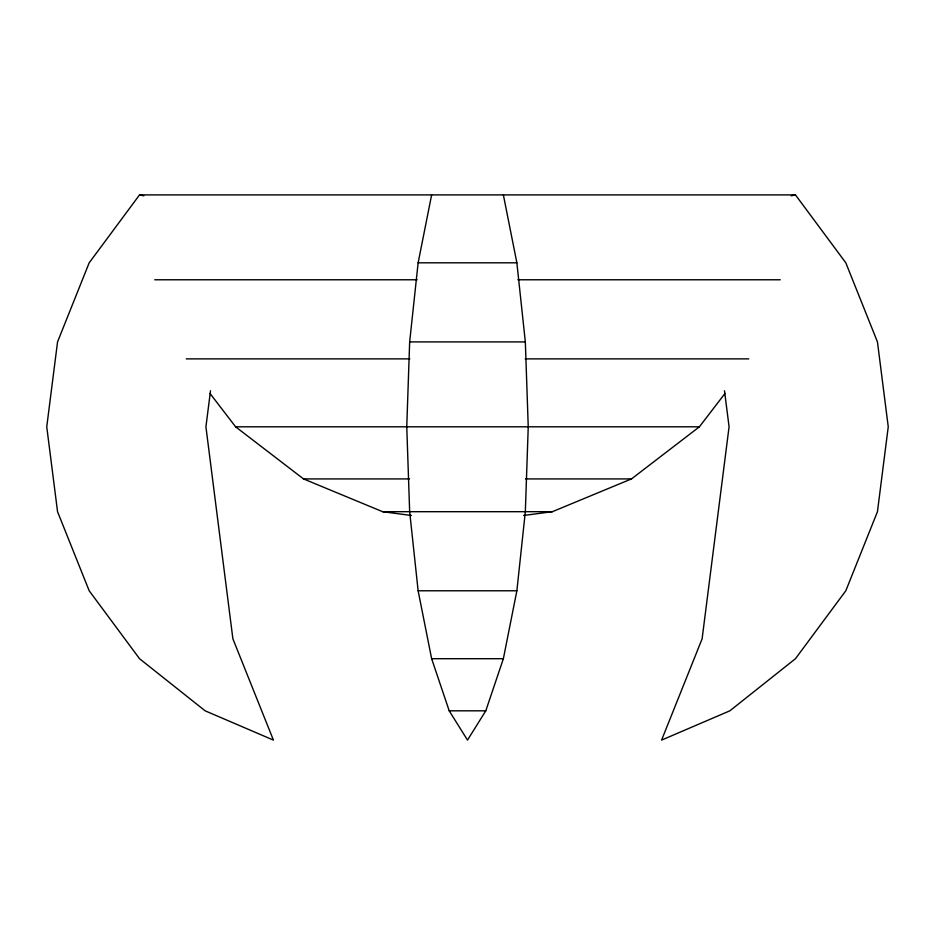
<?xml version="1.0" encoding="UTF-8"?>
<svg xmlns="http://www.w3.org/2000/svg" width="935" height="935" viewBox="0 0 935 935"><rect width="100%" height="100%" fill="white"/><g stroke="black" fill="none" stroke-linecap="round" stroke-linejoin="round"><path stroke-width="1.4" d="M431.631 194.901L418.132 262.817L409.659 341.918L406.76 426.804L409.659 511.69L418.132 590.78L431.631 658.707L449.209 710.822L467.5 740.099L485.791 710.822L503.369 658.707L516.868 590.78L525.341 511.69L528.24 426.804L525.341 341.918L516.868 262.817L503.369 194.901M210.515 390.748L205.922 426.804L232.885 638.804L273.417 740.099L205.139 710.822L139.537 658.707L89.187 590.78L57.549 511.69L46.75 426.804L57.549 341.918L89.187 262.817L139.537 194.901L795.463 194.901L845.813 262.817L877.451 341.918L888.25 426.804L877.451 511.69L845.813 590.78L795.463 658.707L729.861 710.822L661.583 740.099L702.115 638.804L729.078 426.804L724.485 390.748M523.612 515.477L552.386 511.69L631.487 478.919L699.403 426.804L725.022 393.413M791.22 195.801L795.463 194.901M418.132 262.817L516.868 262.817M154.754 279.775L417.15 279.775M517.85 279.775L780.246 279.775M409.659 341.918L525.341 341.918M186.24 358.876L409.846 358.876M525.154 358.876L748.76 358.876M209.978 393.413L235.597 426.804L699.403 426.804M235.597 426.804L303.513 478.919L409.518 478.919M525.482 478.919L631.487 478.919M303.513 478.919L382.614 511.69L552.386 511.69M418.132 590.78L516.868 590.78M431.631 658.707L503.369 658.707M449.209 710.822L485.791 710.822M382.614 511.69L411.388 515.477M139.537 194.901L143.78 195.801"/></g></svg>
